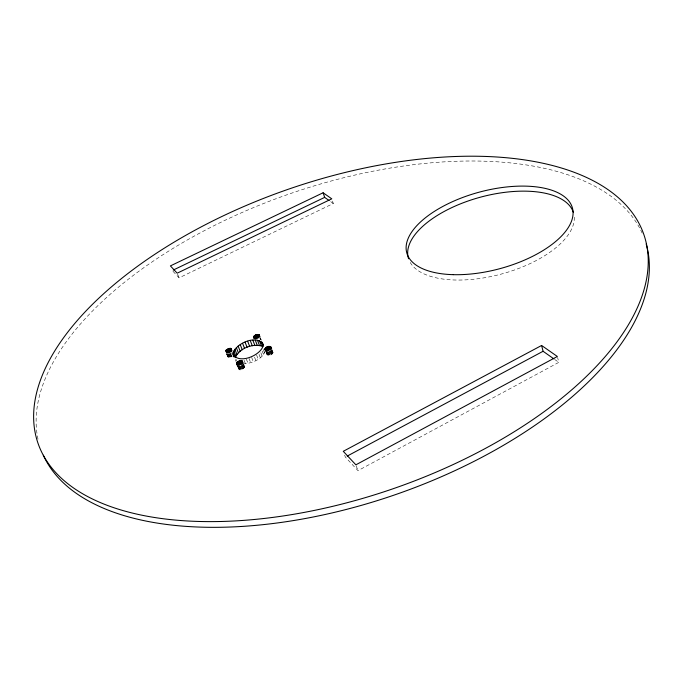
<?xml version="1.0" encoding="UTF-8"?>
<svg xmlns="http://www.w3.org/2000/svg" width="683" height="683" viewBox="0 0 683 683"><rect width="100%" height="100%" fill="white"/><g stroke="black" fill="none" stroke-linecap="round" stroke-linejoin="round"><path stroke-width="0.51" stroke-dasharray="3.42 2.56" d="M273.021 352.855C272.286 350.208 267.266 352.095 266.942 354.392C268.829 357.209 275.753 353.324 271.902 350.123M244.702 367.189C238.068 361.606 236.574 375.633 244.702 367.189L243.6 364.432M242.986 363.885C251.515 363.484 261.7 359.813 265.175 351.378M226.654 354.05L228.054 357.038L230.683 357.064L232.177 356.389L230.82 352.974M344.659 455.151L345.35 457.072L357.96 470.664L558.814 362.357L557.593 357.457M172.961 271.253L179.083 277.853L333.321 203.5L332.399 200.7M231.588 353.615L228.651 354.784L227.678 356.611M260.257 339.673L259.992 338.051M330.717 201.664L333.321 203.5M554.673 359.446L558.814 362.357M177.571 274.122L179.083 277.853M227.815 353.879L229.172 357.303M227.721 354.699L228.737 357.269M227.106 354.033L228.361 357.175M226.978 354.349L228.054 357.038M226.799 354.289L227.823 356.85M230.35 353.231L231.708 356.654M229.847 353.461L231.204 356.885M229.326 353.64L230.683 357.064M228.796 353.777L230.162 357.2M228.634 354.708L229.65 357.277M240.92 365.832L242.294 369.298M240.39 366.011L241.756 369.486M239.853 366.148L241.227 369.623M239.332 366.233L240.706 369.699M238.845 366.25L240.211 369.725M235.908 359.079L236.583 360.803M238.299 366.037L239.767 369.682M238.008 366.122L239.383 369.588M235.413 359.839L236.087 361.563M237.693 365.977L239.059 369.443M237.582 366.131L238.819 369.247M231.896 352.044L232.912 354.614M243.711 364.278L244.736 366.882M243.276 364.287L244.582 367.514M242.892 364.193L244.369 367.847M242.448 364.159L244.079 368.18M242.345 365.029L243.711 368.496M241.919 365.328L243.285 368.794M241.432 365.593L242.806 369.068M246.332 359.036L248.014 363.365M244.07 360.308L245.428 363.766M248.996 358.362L250.678 362.699M254.528 357.149L255.869 360.615M251.643 357.431L253.325 361.768M256.569 354.947L258.242 359.284M260.829 352.752L262.161 356.219M259.028 354.332L260.36 357.798M259.984 337.735L260.633 339.442M263.288 349.491L264.603 352.957M262.263 351.122L263.587 354.588M269.017 350.584L270.664 354.929M268.82 351.643L270.135 355.117M268.282 351.779L269.597 355.254M267.762 351.856L269.076 355.331M267.266 351.882L268.59 355.356M266.908 351.395L267.565 353.128M266.814 351.847L268.137 355.322M266.618 351.719L267.275 353.452M266.421 351.762L267.745 355.237M266.421 352.044L267.079 353.777M265.977 351.497L267.42 355.092M265.849 351.429L267.173 354.904M260.377 337.735L261.196 340.074M260.308 338.187L261.068 339.997M271.979 349.679L273.038 352.556M271.595 349.696L272.901 353.171M271.569 349.986L272.227 351.719M271.39 350.02L272.705 353.495M271.177 349.892L271.834 351.634M271.108 350.345L272.423 353.82M270.733 349.867L271.382 351.6M270.75 350.661L272.065 354.136M270.323 350.96L271.638 354.434M269.853 351.224L271.168 354.699M356.219 465.797L357.96 470.664M38.017 439.203A319.618 159.429 -19 0 1 292.589 192.828A319.618 159.429 -19 0 1 642.165 233.125M574.258 217.22A85.614 39.836 -15.1 0 1 502.432 273.763A85.614 39.836 -15.1 0 1 410.227 262.477"/><path stroke-width="1.02" d="M264.961 349.192C265.294 346.904 270.314 345.009 271.049 347.647C270.545 349.047 268.974 349.705 267.625 350.038C265.943 351.028 263.775 347.758 265.619 350.925M253.513 336.958C254.221 339.519 259.113 337.633 259.472 335.43C258.003 333.039 251.754 335.788 254.161 338.666M236.557 363.527C236.907 361.247 242.004 359.258 242.661 361.981C242.115 363.39 240.544 364.073 239.17 364.415C237.462 365.405 235.379 362.067 237.24 365.26M233.023 353.879C235.089 343.37 257.184 333.919 263.322 344.719C262.093 355.126 238.179 365.106 233.023 353.879L234.038 356.449M260.974 341.312L262.938 346.477C253.069 342.96 239.818 348.031 235.225 357.542L233.193 352.394M225.749 350.618C229.753 356.978 235.84 343.011 225.749 350.618L226.765 353.179M347.229 456.073L543.079 351.275L553.845 358.857M541.602 345.47L343.267 451.309L355.869 464.824L557.345 356.475L541.602 345.47L543.079 351.275M323.119 192.768L170.4 265.9L177.196 273.183L331.784 198.83L323.119 192.768L324.647 197.387L328.984 200.443M173.243 270.058L324.647 197.387M226.252 349.978L227.268 352.539M225.962 350.294L226.978 352.855M230.034 348.467L231.05 351.028M229.556 348.492L230.572 351.053M229.053 348.578L230.402 351.984M228.532 348.706L229.881 352.121M228.011 348.885L229.36 352.3M227.507 349.115L228.523 351.677M227.038 349.38L228.395 352.787M226.611 349.67L227.968 353.077M239.016 361.119L240.373 364.585M238.504 361.35L239.52 363.945M233.817 350.823L235.84 355.963M238.026 361.623L239.391 365.081M237.59 361.922L238.956 365.379M237.223 362.238L238.247 364.833M236.933 362.571L237.957 365.166M231.161 348.723L231.836 350.43M236.719 362.904L237.402 364.637M230.854 348.586L231.861 351.147M236.591 363.228L237.274 364.961M233.304 355.228L233.987 356.944M230.47 348.501L231.486 351.062M242.234 360.966L242.917 362.699M241.919 360.82L242.943 363.424M241.534 360.735L242.55 363.33M236.327 347.604L238.341 352.735M241.082 360.701L242.106 363.296M240.595 360.718L241.62 363.322M240.075 360.803L241.441 364.261M234.867 349.209L236.89 354.349M239.545 360.94L240.903 364.398M240.228 344.608L242.234 349.739M238.128 346.059L240.134 351.19M242.567 343.31L244.565 348.432M247.673 341.278L249.654 346.401M245.077 342.183L247.067 347.314M250.285 340.604L252.258 345.743M254.887 335.43L256.185 338.845M254.469 335.712L255.451 338.273M254.11 336.019L255.092 338.58M253.828 336.335L254.486 338.042M255.246 340.066L257.218 345.205M253.624 336.651L254.281 338.358M252.83 340.202L254.81 345.333M258.695 334.636L259.344 336.343M258.311 334.55L259.284 337.112M257.875 334.525L258.848 337.086M257.389 334.55L258.37 337.112M259.378 340.629L261.341 345.786M256.885 334.627L258.183 338.042M256.364 334.764L257.337 337.325M255.843 334.943L257.149 338.358M257.448 340.211L259.42 345.359M255.348 335.165L256.654 338.58M267.352 346.827L268.658 350.294M266.84 347.058L268.154 350.516M266.37 347.323L267.685 350.78M265.952 347.613L267.266 351.079M265.593 347.929L266.575 350.524M265.303 348.253L266.293 350.849M265.098 348.578L265.755 350.311M264.987 348.893L265.644 350.627M262.187 342.243L263.168 344.83M259.25 334.943L259.899 336.659M259.011 334.764L259.66 336.471M270.835 346.844L271.655 348.817M270.588 346.657L271.245 348.39M270.263 346.52L270.92 348.253M269.87 346.426L270.852 349.03M269.418 346.401L270.4 348.996M268.931 346.426L269.913 349.022M268.41 346.503L269.392 349.107M267.873 346.64L269.187 350.106M646.169 243.976A319.618 159.429 -19 0 1 397.907 493.775A319.618 159.429 -19 0 1 43.311 455.194M408.562 258.746A85.614 39.836 -15.1 0 1 478.459 197.728A85.614 39.836 -15.1 0 1 573.31 212.242M221.394 521.479A320.387 158.644 -19 0 0 645.879 241.432A320.387 158.644 -19 0 0 155.536 253.828A320.387 158.644 -19 0 0 221.394 521.479M453.281 274.668A85.81 39.623 -15.1 0 0 572.858 210.005A85.81 39.623 -15.1 0 0 442.652 206.539A85.81 39.623 -15.1 0 0 453.281 274.668"/></g></svg>
